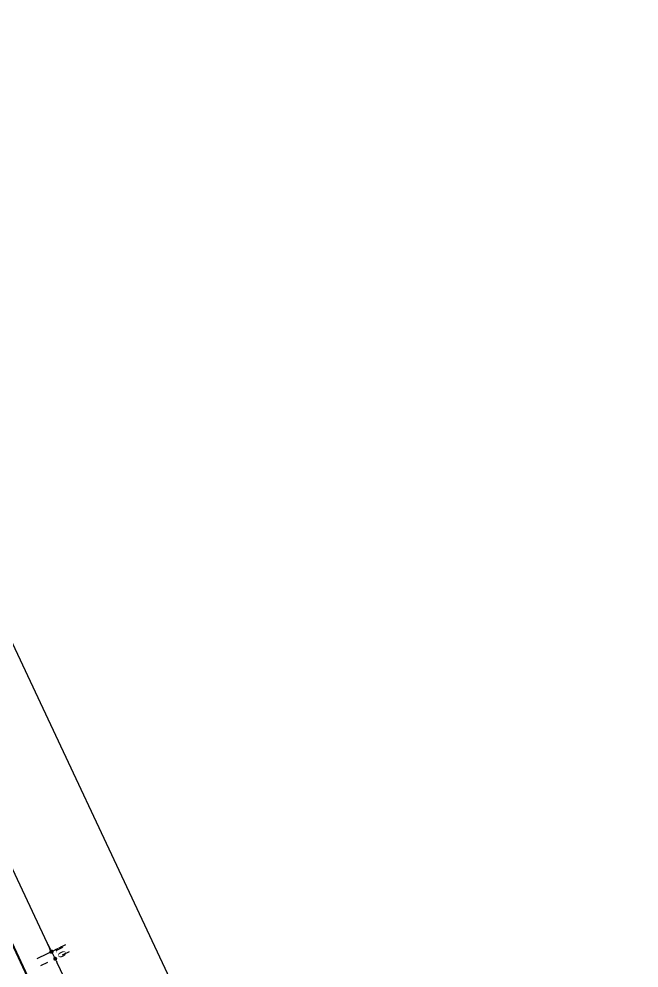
# Model space of a CAD drawing. Header units: centimetres. Extents: x -48696 to 156237, y -5617 to 29024.
# Drawn here: x -44348 to -43574, y 11152 to 12337 of the extents above; entities that cross this region are included whole.
import ezdxf

# ---------------------------------------------------------------- set-up
doc = ezdxf.new("R2010")
doc.units = ezdxf.units.CM
doc.layers.add('Parede Corte', color=4, linetype='Continuous', lineweight=40)
doc.styles.add('Valéria', font='romantic.ttf', dxfattribs={"height": 10})
doc.dimstyles.new('Cota - 50', dxfattribs={"dimtxt": 10, "dimasz": 5, "dimexe": 10, "dimexo": 20, "dimgap": 5, "dimtad": 1, "dimtxsty": 'Valéria', "dimblk": 'DOT', "dimcen": 0, "dimclrd": 12, "dimclre": 12, "dimclrt": 2, "dimazin": 2, "dimtfac": 1, "dimtix": 1, "dimtmove": 0, "dimatfit": 3, "dimldrblk": 'DOT', "dimfxl": 1, "dimarcsym": 0})

# ---------------------------------------------------------------- blocks, each defined once
blk = doc.blocks.new('_Dot')
at = {"color": 0, "linetype": 'ByBlock', "lineweight": -2}
blk.add_line((-0.5, 0), (-1, 0), dxfattribs=at)
at = {"color": 0, "linetype": 'ByBlock', "const_width": 0.5}
blk.add_lwpolyline([(-0.25, 0, 1), (0.25, 0, 1)], format="xyb", close=True, dxfattribs=at)
blk = doc.blocks.new('*D1687')
at = {"color": 12, "lineweight": -2, "transparency": 16777216}
for p, q in [((-44846.7, 12273.9), (-44711.3, 12337.5)), ((-43585.3, 9916.5), (-44718.3, 12328.7)), ((-43709.6, 9852.6), (-43574.2, 9916.2))]:
    blk.add_line(p, q, dxfattribs=at)
at = {"layer": 'Defpoints', "color": 0, "transparency": 16777216}
for p in [(-44720.4, 12333.2), (-44864.8, 12265.4), (-43727.7, 9844.1)]:
    blk.add_point(p, dxfattribs=at)
at = {"color": 12, "lineweight": -2, "transparency": 16777216, "xscale": 5, "yscale": 5, "zscale": 5}
for p, rotation in [((-44720.4, 12333.2), 115.1577922411707), ((-43583.2, 9911.9), 295.1577922411707)]:
    blk.add_blockref('_Dot', p, dxfattribs=dict(at, rotation=rotation))
at = {"color": 2, "transparency": 16777216, "insert": (-44142.6, 11126.9), "char_height": 10, "attachment_point": 5, "rotation": 295.1578, "style": 'Valéria'}
blk.add_mtext('2675', dxfattribs=at)
blk = doc.blocks.new('*D1777')
at = {"color": 12, "lineweight": -2, "transparency": 16777216}
for p, q in [((-44508.8, 11554.3), (-44482, 11566.9)), ((-44488.9, 11558.1), (-44310, 11177)), ((-44325.6, 11164.2), (-44298.8, 11176.8))]:
    blk.add_line(p, q, dxfattribs=at)
at = {"layer": 'Defpoints', "color": 0, "transparency": 16777216}
for p in [(-44526.9, 11545.8), (-44307.8, 11172.5), (-44343.7, 11155.7)]:
    blk.add_point(p, dxfattribs=at)
at = {"color": 12, "lineweight": -2, "transparency": 16777216, "xscale": 5, "yscale": 5, "zscale": 5}
for p, rotation in [((-44491.1, 11562.6), 115.1577915179121), ((-44307.8, 11172.5), 295.1577915179121)]:
    blk.add_blockref('_Dot', p, dxfattribs=dict(at, rotation=rotation))
at = {"color": 2, "transparency": 16777216, "insert": (-44390.3, 11371.9), "char_height": 10, "attachment_point": 5, "rotation": 295.1578, "style": 'Valéria'}
blk.add_mtext('431', dxfattribs=at)
blk = doc.blocks.new('*D1707')
at = {"color": 12, "lineweight": -2, "transparency": 16777216}
for p, q in [((-44309.5, 11177.3), (-44311.7, 11181.7)), ((-44289.9, 11181.3), (-44298.4, 11177.2)), ((-44307.3, 11172.8), (-44302.9, 11163.8)), ((-44285.5, 11172.3), (-44294, 11168.2)), ((-44300.7, 11159.3), (-44298.6, 11154.8))]:
    blk.add_line(p, q, dxfattribs=at)
at = {"layer": 'Defpoints', "color": 0, "transparency": 16777216}
for p in [(-44307.8, 11172.5), (-44303.4, 11163.5), (-44302.9, 11163.8)]:
    blk.add_point(p, dxfattribs=at)
at = {"color": 12, "lineweight": -2, "transparency": 16777216, "xscale": 5, "yscale": 5, "zscale": 5}
for p, rotation in [((-44307.3, 11172.8), 296.0550951399453), ((-44302.9, 11163.8), 116.0550951399453)]:
    blk.add_blockref('_Dot', p, dxfattribs=dict(at, rotation=rotation))
at = {"color": 2, "transparency": 16777216, "insert": (-44296.1, 11172.7), "char_height": 10, "attachment_point": 5, "rotation": 296.0551, "style": 'Valéria'}
blk.add_mtext('10', dxfattribs=at)
blk = doc.blocks.new('*D1709')
at = {"color": 12, "lineweight": -2, "transparency": 16777216}
for p, q in [((-44321, 11155.2), (-44312, 11159.5)), ((-44300.8, 11159.3), (-43695.6, 9876.9)), ((-43711.6, 9863.8), (-43702.5, 9868.1))]:
    blk.add_line(p, q, dxfattribs=at)
at = {"layer": 'Defpoints', "color": 0, "transparency": 16777216}
for p in [(-44302.9, 11163.8), (-43693.5, 9872.4), (-43693.5, 9872.4)]:
    blk.add_point(p, dxfattribs=at)
at = {"color": 12, "lineweight": -2, "transparency": 16777216, "xscale": 5, "yscale": 5, "zscale": 5}
for p, rotation in [((-44302.9, 11163.8), 115.2647069075102), ((-43693.5, 9872.4), 295.2647069075102)]:
    blk.add_blockref('_Dot', p, dxfattribs=dict(at, rotation=rotation))
at = {"color": 2, "transparency": 16777216, "insert": (-43989.1, 10522.4), "char_height": 10, "attachment_point": 5, "rotation": 295.2647, "style": 'Valéria'}
blk.add_mtext('1428', dxfattribs=at)

msp = doc.modelspace()

# ---------------------------------------------------------------- linework, layer by layer
at = {"layer": 'Parede Corte'}
msp.add_line((-43722.5263, 9833.15229), (-44526.89781, 11545.80251), dxfattribs=at)

# ---------------------------------------------------------------- dimensions: what is measured, and where the dimension line sits
for p1, p2, distance, picture, middle in [((-43727.66854, 9844.10105), (-44864.84549, 12265.35324), -159.59861, '*D1687', (-44142.57239, 11126.90741)), ((-44526.89781, 11545.80251), (-44343.67427, 11155.68697), 39.60276, '*D1777', (-44390.29485, 11371.87552)), ((-44307.82821, 11172.5226), (-44303.43586, 11163.53888), 0.54904, '*D1707', (-44296.0554, 11172.71299)), ((-44302.94261, 11163.78004), (-43693.47095, 9872.37449), 0, '*D1709', (-43989.06968, 10522.38947))]:
    dim = msp.add_aligned_dim(p1=p1, p2=p2, distance=distance, dimstyle='Cota - 50')
    dim.commit()
    dim.dimension.update_dxf_attribs({"geometry": picture, "text_midpoint": middle})

doc.saveas('drawing.dxf')
